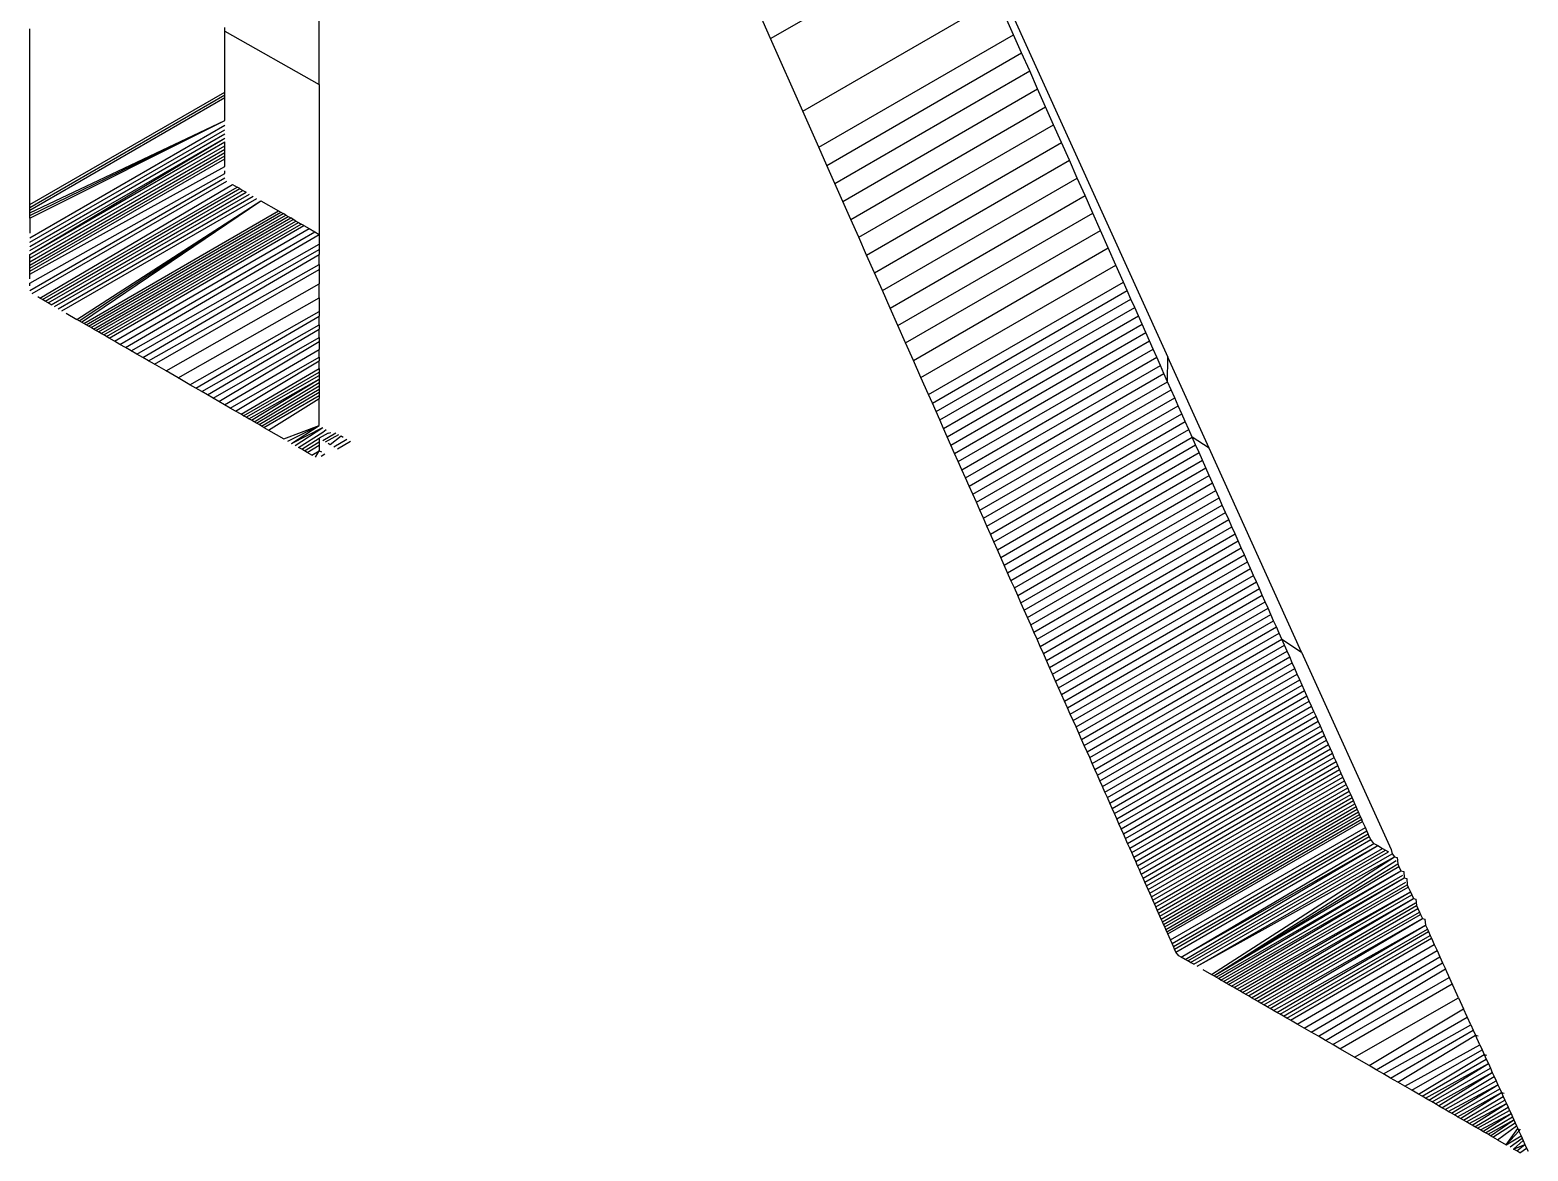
# Model space of a CAD drawing. Header units: millimetres. Extents: x 153 to 4750, y 92 to 3343.
# Drawn here: x 3763.31 to 3779.62, y 2529.48 to 2541.69 of the extents above; entities that cross this region are included whole.
import ezdxf

# ---------------------------------------------------------------- set-up
doc = ezdxf.new("R2010")
doc.units = ezdxf.units.MM

msp = doc.modelspace()

# ---------------------------------------------------------------- linework, layer by layer
for p, q in [((3771.491, 2547.393), (3775.699, 2538.121)), ((3766.459, 2541.091), (3766.459, 2542.724)), ((3771.373, 2541.592), (3773.494, 2542.817)), ((3771.373, 2541.592), (3771.198, 2541.987)), ((3771.724, 2540.802), (3773.845, 2542.027)), ((3774.02, 2541.632), (3773.845, 2542.027)), ((3763.308, 2541.648), (3763.308, 2541.698)), ((3763.308, 2541.599), (3763.308, 2541.648)), ((3763.308, 2541.549), (3763.308, 2541.599)), ((3765.43, 2541.672), (3765.43, 2541.712)), ((3765.43, 2541.634), (3765.43, 2541.672)), ((3765.43, 2541.672), (3766.459, 2541.091)), ((3765.43, 2541.595), (3765.43, 2541.634)), ((3765.43, 2541.557), (3765.43, 2541.595)), ((3771.724, 2540.802), (3771.373, 2541.592)), ((3771.899, 2540.408), (3774.02, 2541.632)), ((3774.107, 2541.436), (3774.02, 2541.632)), ((3763.308, 2541.501), (3763.308, 2541.549)), ((3763.308, 2541.452), (3763.308, 2541.501)), ((3763.308, 2541.404), (3763.308, 2541.452)), ((3765.43, 2541.52), (3765.43, 2541.557)), ((3765.43, 2541.482), (3765.43, 2541.52)), ((3765.43, 2541.446), (3765.43, 2541.482)), ((3765.43, 2541.409), (3765.43, 2541.446)), ((3771.986, 2540.211), (3774.107, 2541.436)), ((3774.195, 2541.239), (3774.107, 2541.436)), ((3763.308, 2541.357), (3763.308, 2541.404)), ((3763.308, 2541.31), (3763.308, 2541.357)), ((3763.308, 2541.263), (3763.308, 2541.31)), ((3763.308, 2541.216), (3763.308, 2541.263)), ((3765.43, 2541.374), (3765.43, 2541.409)), ((3765.43, 2541.338), (3765.43, 2541.374)), ((3765.43, 2541.303), (3765.43, 2541.338)), ((3765.43, 2541.269), (3765.43, 2541.303)), ((3765.43, 2541.234), (3765.43, 2541.269)), ((3763.308, 2541.17), (3763.308, 2541.216)), ((3763.308, 2541.125), (3763.308, 2541.17)), ((3763.308, 2541.079), (3763.308, 2541.125)), ((3765.43, 2541.201), (3765.43, 2541.234)), ((3765.43, 2541.168), (3765.43, 2541.201)), ((3765.43, 2541.135), (3765.43, 2541.168)), ((3765.43, 2541.102), (3765.43, 2541.135)), ((3765.43, 2541.071), (3765.43, 2541.102)), ((3766.459, 2541.091), (3766.459, 2539.458)), ((3772.073, 2540.014), (3774.195, 2541.239)), ((3774.281, 2541.043), (3774.195, 2541.239)), ((3763.308, 2541.034), (3763.308, 2541.079)), ((3763.308, 2540.99), (3763.308, 2541.034)), ((3763.308, 2539.783), (3765.43, 2541.008)), ((3763.308, 2540.946), (3763.308, 2540.99)), ((3763.308, 2539.753), (3765.43, 2540.978)), ((3763.308, 2539.723), (3765.43, 2540.948)), ((3763.308, 2540.902), (3763.308, 2540.946)), ((3765.43, 2541.039), (3765.43, 2541.071)), ((3765.43, 2541.008), (3765.43, 2541.039)), ((3765.43, 2540.978), (3765.43, 2541.008)), ((3765.43, 2540.948), (3765.43, 2540.978)), ((3765.43, 2540.698), (3765.43, 2540.948)), ((3772.16, 2539.818), (3774.281, 2541.043)), ((3774.368, 2540.848), (3774.281, 2541.043)), ((3763.308, 2540.859), (3763.308, 2540.902)), ((3763.308, 2540.816), (3763.308, 2540.859)), ((3763.308, 2540.773), (3763.308, 2540.816)), ((3763.308, 2540.731), (3763.308, 2540.773)), ((3771.899, 2540.408), (3771.724, 2540.802)), ((3772.247, 2539.623), (3774.368, 2540.848)), ((3774.455, 2540.653), (3774.368, 2540.848)), ((3763.308, 2540.689), (3763.308, 2540.731)), ((3763.308, 2539.635), (3765.43, 2540.698)), ((3763.308, 2539.664), (3765.43, 2540.698)), ((3763.308, 2539.693), (3765.43, 2540.698)), ((3763.308, 2540.648), (3763.308, 2540.689)), ((3763.308, 2540.607), (3763.308, 2540.648)), ((3763.308, 2539.423), (3765.43, 2540.648)), ((3763.308, 2540.567), (3763.308, 2540.607)), ((3772.333, 2539.428), (3774.455, 2540.653)), ((3774.541, 2540.459), (3774.455, 2540.653)), ((3763.308, 2539.374), (3765.43, 2540.599)), ((3763.308, 2540.527), (3763.308, 2540.567)), ((3763.308, 2539.328), (3765.43, 2540.553)), ((3763.308, 2540.487), (3763.308, 2540.527)), ((3763.308, 2539.283), (3765.43, 2540.508)), ((3763.308, 2539.241), (3765.43, 2540.508)), ((3763.308, 2540.448), (3763.308, 2540.487)), ((3763.308, 2539.241), (3765.43, 2540.466)), ((3763.308, 2540.409), (3763.308, 2540.448)), ((3765.43, 2540.425), (3765.43, 2540.466)), ((3772.419, 2539.234), (3774.541, 2540.459)), ((3774.627, 2540.266), (3774.541, 2540.459)), ((3763.308, 2539.2), (3765.43, 2540.425)), ((3763.308, 2540.37), (3763.308, 2540.409)), ((3763.308, 2539.162), (3765.43, 2540.387)), ((3763.308, 2540.332), (3763.308, 2540.37)), ((3763.308, 2539.125), (3765.43, 2540.35)), ((3763.308, 2540.295), (3763.308, 2540.332)), ((3763.308, 2539.091), (3765.43, 2540.316)), ((3763.308, 2540.258), (3763.308, 2540.295)), ((3763.308, 2539.058), (3765.43, 2540.283)), ((3765.43, 2540.387), (3765.43, 2540.425)), ((3765.43, 2540.35), (3765.43, 2540.387)), ((3765.43, 2540.316), (3765.43, 2540.35)), ((3765.43, 2540.283), (3765.43, 2540.316)), ((3765.43, 2540.198), (3765.43, 2540.283)), ((3771.986, 2540.211), (3771.899, 2540.408)), ((3763.308, 2540.221), (3763.308, 2540.258)), ((3763.308, 2540.185), (3763.308, 2540.221)), ((3763.308, 2539.028), (3765.43, 2540.198)), ((3763.308, 2540.149), (3763.308, 2540.185)), ((3763.308, 2540.113), (3763.308, 2540.149)), ((3763.308, 2538.928), (3765.43, 2540.123)), ((3763.308, 2540.078), (3763.308, 2540.113)), ((3765.43, 2540.123), (3765.43, 2540.152)), ((3772.073, 2540.014), (3771.986, 2540.211)), ((3772.505, 2539.041), (3774.627, 2540.266)), ((3774.712, 2540.073), (3774.627, 2540.266)), ((3763.308, 2540.044), (3763.308, 2540.078)), ((3763.308, 2538.85), (3765.43, 2540.075)), ((3763.308, 2540.01), (3763.308, 2540.044)), ((3763.308, 2539.976), (3763.308, 2540.01)), ((3763.308, 2539.943), (3763.308, 2539.976)), ((3763.331, 2538.815), (3765.452, 2540.04)), ((3763.417, 2538.765), (3765.514, 2540.004)), ((3763.444, 2538.75), (3765.565, 2539.975)), ((3763.473, 2538.733), (3765.595, 2539.958)), ((3765.514, 2540.004), (3765.565, 2539.975)), ((3765.595, 2539.958), (3765.565, 2539.975)), ((3765.595, 2539.958), (3765.627, 2539.939)), ((3772.16, 2539.818), (3772.073, 2540.014)), ((3772.591, 2538.848), (3774.712, 2540.073)), ((3774.797, 2539.881), (3774.712, 2540.073)), ((3763.308, 2539.91), (3763.308, 2539.943)), ((3763.308, 2539.878), (3763.308, 2539.91)), ((3763.308, 2539.846), (3763.308, 2539.878)), ((3763.308, 2539.814), (3763.308, 2539.846)), ((3763.308, 2539.783), (3763.308, 2539.814)), ((3763.505, 2538.714), (3765.627, 2539.939)), ((3763.54, 2538.694), (3765.661, 2539.919)), ((3763.577, 2538.673), (3765.698, 2539.898)), ((3763.616, 2538.65), (3765.737, 2539.875)), ((3763.657, 2538.626), (3765.779, 2539.851)), ((3763.818, 2538.534), (3765.822, 2539.826)), ((3763.843, 2538.519), (3765.822, 2539.826)), ((3763.868, 2538.505), (3765.822, 2539.826)), ((3765.627, 2539.939), (3765.661, 2539.919)), ((3765.822, 2539.826), (3766.015, 2539.715)), ((3772.247, 2539.623), (3772.16, 2539.818)), ((3772.676, 2538.657), (3774.797, 2539.881)), ((3774.882, 2539.691), (3774.797, 2539.881)), ((3763.308, 2539.753), (3763.308, 2539.783)), ((3763.308, 2539.723), (3763.308, 2539.753)), ((3763.308, 2539.693), (3763.308, 2539.723)), ((3763.308, 2539.664), (3763.308, 2539.693)), ((3763.308, 2539.635), (3763.308, 2539.664)), ((3763.308, 2539.635), (3763.308, 2539.473)), ((3763.894, 2538.49), (3766.015, 2539.715)), ((3763.92, 2538.475), (3766.041, 2539.7)), ((3763.946, 2538.46), (3766.067, 2539.685)), ((3763.973, 2538.444), (3766.094, 2539.669)), ((3764, 2538.429), (3766.121, 2539.654)), ((3764.027, 2538.413), (3766.149, 2539.638)), ((3764.055, 2538.397), (3766.176, 2539.622)), ((3766.015, 2539.715), (3766.041, 2539.7)), ((3766.041, 2539.7), (3766.067, 2539.685)), ((3766.094, 2539.669), (3766.067, 2539.685)), ((3766.094, 2539.669), (3766.121, 2539.654)), ((3766.121, 2539.654), (3766.149, 2539.638)), ((3766.176, 2539.622), (3766.149, 2539.638)), ((3766.204, 2539.605), (3766.176, 2539.622)), ((3772.333, 2539.428), (3772.247, 2539.623)), ((3772.76, 2538.466), (3774.882, 2539.691)), ((3774.966, 2539.501), (3774.882, 2539.691)), ((3764.083, 2538.381), (3766.204, 2539.605)), ((3764.112, 2538.364), (3766.233, 2539.589)), ((3764.14, 2538.348), (3766.262, 2539.572)), ((3764.169, 2538.331), (3766.291, 2539.556)), ((3764.228, 2538.297), (3766.349, 2539.522)), ((3764.288, 2538.262), (3766.409, 2539.487)), ((3764.349, 2538.227), (3766.459, 2539.458)), ((3766.204, 2539.605), (3766.233, 2539.589)), ((3766.233, 2539.589), (3766.262, 2539.572)), ((3766.291, 2539.556), (3766.262, 2539.572)), ((3766.291, 2539.556), (3766.349, 2539.522)), ((3766.349, 2539.522), (3766.409, 2539.487)), ((3766.409, 2539.487), (3766.459, 2539.458)), ((3766.459, 2539.458), (3766.459, 2539.352)), ((3772.844, 2538.277), (3774.966, 2539.501)), ((3775.049, 2539.313), (3774.966, 2539.501)), ((3764.41, 2538.192), (3766.459, 2539.352)), ((3764.473, 2538.156), (3766.459, 2539.296)), ((3766.459, 2539.352), (3766.459, 2539.296)), ((3766.459, 2539.296), (3766.459, 2539.241)), ((3772.419, 2539.234), (3772.333, 2539.428)), ((3772.928, 2538.088), (3775.049, 2539.313)), ((3775.132, 2539.126), (3775.049, 2539.313)), ((3763.308, 2539.2), (3763.308, 2539.241)), ((3763.308, 2539.162), (3763.308, 2539.2)), ((3763.308, 2539.125), (3763.308, 2539.162)), ((3764.536, 2538.119), (3766.459, 2539.241)), ((3764.599, 2538.083), (3766.459, 2539.132)), ((3766.459, 2539.132), (3766.459, 2539.241)), ((3766.459, 2539.132), (3766.459, 2539.078)), ((3772.505, 2539.041), (3772.419, 2539.234)), ((3763.308, 2539.091), (3763.308, 2539.125)), ((3763.308, 2539.058), (3763.308, 2539.091)), ((3763.308, 2539.028), (3763.308, 2539.058)), ((3763.308, 2538.974), (3763.308, 2539.028)), ((3764.663, 2538.046), (3766.459, 2539.078)), ((3766.459, 2539.078), (3766.459, 2538.92)), ((3772.591, 2538.848), (3772.505, 2539.041)), ((3773.011, 2537.901), (3775.132, 2539.126)), ((3775.215, 2538.94), (3775.132, 2539.126)), ((3763.308, 2538.899), (3763.308, 2538.928)), ((3764.791, 2537.972), (3766.459, 2538.92)), ((3766.459, 2538.767), (3766.459, 2538.92)), ((3772.676, 2538.657), (3772.591, 2538.848)), ((3773.094, 2537.715), (3775.215, 2538.94)), ((3773.135, 2537.622), (3775.256, 2538.847)), ((3775.256, 2538.847), (3775.215, 2538.94)), ((3775.297, 2538.755), (3775.256, 2538.847)), ((3763.417, 2538.765), (3763.393, 2538.779)), ((3763.444, 2538.75), (3763.417, 2538.765)), ((3763.473, 2538.733), (3763.444, 2538.75)), ((3763.505, 2538.714), (3763.473, 2538.733)), ((3763.54, 2538.694), (3763.505, 2538.714)), ((3764.921, 2537.897), (3766.459, 2538.767)), ((3766.459, 2538.767), (3766.459, 2538.619)), ((3772.76, 2538.466), (3772.676, 2538.657)), ((3773.175, 2537.53), (3775.297, 2538.755)), ((3773.216, 2537.439), (3775.338, 2538.663)), ((3775.338, 2538.663), (3775.297, 2538.755)), ((3775.378, 2538.572), (3775.338, 2538.663)), ((3763.701, 2538.601), (3763.818, 2538.534)), ((3763.843, 2538.519), (3763.818, 2538.534)), ((3763.868, 2538.505), (3763.843, 2538.519)), ((3763.894, 2538.49), (3763.868, 2538.505)), ((3763.92, 2538.475), (3763.894, 2538.49)), ((3765.05, 2537.823), (3766.459, 2538.619)), ((3765.114, 2537.786), (3766.459, 2538.57)), ((3766.459, 2538.619), (3766.459, 2538.57)), ((3766.459, 2538.476), (3766.459, 2538.57)), ((3773.257, 2537.347), (3775.378, 2538.572)), ((3773.297, 2537.256), (3775.418, 2538.481)), ((3775.418, 2538.481), (3775.378, 2538.572)), ((3775.459, 2538.39), (3775.418, 2538.481)), ((3763.946, 2538.46), (3763.92, 2538.475)), ((3763.973, 2538.444), (3763.946, 2538.46)), ((3764, 2538.429), (3763.973, 2538.444)), ((3764.027, 2538.413), (3764, 2538.429)), ((3764.055, 2538.397), (3764.027, 2538.413)), ((3764.083, 2538.381), (3764.055, 2538.397)), ((3764.112, 2538.364), (3764.083, 2538.381)), ((3764.14, 2538.348), (3764.112, 2538.364)), ((3764.169, 2538.331), (3764.14, 2538.348)), ((3764.228, 2538.297), (3764.169, 2538.331)), ((3765.178, 2537.749), (3766.459, 2538.476)), ((3765.241, 2537.712), (3766.459, 2538.429)), ((3765.304, 2537.676), (3766.459, 2538.338)), ((3766.459, 2538.476), (3766.459, 2538.429)), ((3766.459, 2538.338), (3766.459, 2538.429)), ((3766.459, 2538.338), (3766.459, 2538.294)), ((3772.844, 2538.277), (3772.76, 2538.466)), ((3773.337, 2537.165), (3775.459, 2538.39)), ((3775.499, 2538.3), (3775.459, 2538.39)), ((3764.288, 2538.262), (3764.228, 2538.297)), ((3764.349, 2538.227), (3764.288, 2538.262)), ((3764.41, 2538.192), (3764.349, 2538.227)), ((3764.473, 2538.156), (3764.41, 2538.192)), ((3764.536, 2538.119), (3764.473, 2538.156)), ((3765.366, 2537.64), (3766.459, 2538.294)), ((3765.427, 2537.604), (3766.459, 2538.207)), ((3766.459, 2538.294), (3766.459, 2538.207)), ((3766.459, 2538.122), (3766.459, 2538.207)), ((3772.928, 2538.088), (3772.844, 2538.277)), ((3773.377, 2537.075), (3775.499, 2538.3)), ((3773.417, 2536.985), (3775.539, 2538.21)), ((3775.539, 2538.21), (3775.499, 2538.3)), ((3775.578, 2538.121), (3775.539, 2538.21)), ((3764.599, 2538.083), (3764.536, 2538.119)), ((3764.663, 2538.046), (3764.599, 2538.083)), ((3764.791, 2537.972), (3764.663, 2538.046)), ((3765.488, 2537.569), (3766.459, 2538.122)), ((3765.548, 2537.535), (3766.459, 2538.081)), ((3765.607, 2537.501), (3766.459, 2538)), ((3766.459, 2538.122), (3766.459, 2538.081)), ((3766.459, 2538), (3766.459, 2538.081)), ((3766.459, 2538), (3766.459, 2537.961)), ((3773.011, 2537.901), (3772.928, 2538.088)), ((3773.457, 2536.896), (3775.578, 2538.121)), ((3773.496, 2536.807), (3775.618, 2538.032)), ((3775.618, 2538.032), (3775.578, 2538.121)), ((3775.657, 2537.943), (3775.618, 2538.032)), ((3775.696, 2537.855), (3775.699, 2538.121)), ((3776.149, 2537.13), (3775.699, 2538.121)), ((3764.921, 2537.897), (3764.791, 2537.972)), ((3765.05, 2537.823), (3764.921, 2537.897)), ((3765.635, 2537.484), (3766.459, 2537.961)), ((3765.664, 2537.468), (3766.459, 2537.922)), ((3765.692, 2537.452), (3766.459, 2537.884)), ((3765.72, 2537.435), (3766.459, 2537.884)), ((3765.748, 2537.419), (3766.459, 2537.847)), ((3766.459, 2537.961), (3766.459, 2537.922)), ((3766.459, 2537.922), (3766.459, 2537.884)), ((3766.459, 2537.884), (3766.459, 2537.847)), ((3766.459, 2537.847), (3766.459, 2537.81)), ((3773.094, 2537.715), (3773.011, 2537.901)), ((3773.536, 2536.718), (3775.657, 2537.943)), ((3773.575, 2536.63), (3775.696, 2537.855)), ((3775.696, 2537.855), (3775.657, 2537.943)), ((3775.735, 2537.767), (3775.696, 2537.855)), ((3765.114, 2537.786), (3765.05, 2537.823)), ((3765.178, 2537.749), (3765.114, 2537.786)), ((3765.241, 2537.712), (3765.178, 2537.749)), ((3765.304, 2537.676), (3765.241, 2537.712)), ((3765.366, 2537.64), (3765.304, 2537.676)), ((3765.776, 2537.404), (3766.459, 2537.81)), ((3765.803, 2537.388), (3766.459, 2537.775)), ((3765.829, 2537.373), (3766.459, 2537.74)), ((3765.855, 2537.357), (3766.459, 2537.705)), ((3765.907, 2537.328), (3766.459, 2537.672)), ((3766.459, 2537.81), (3766.459, 2537.775)), ((3766.459, 2537.775), (3766.459, 2537.74)), ((3766.459, 2537.74), (3766.459, 2537.705)), ((3766.459, 2537.705), (3766.459, 2537.672)), ((3766.459, 2537.378), (3766.459, 2537.672)), ((3773.135, 2537.622), (3773.094, 2537.715)), ((3773.614, 2536.542), (3775.735, 2537.767)), ((3773.653, 2536.455), (3775.774, 2537.68)), ((3775.774, 2537.68), (3775.735, 2537.767)), ((3775.812, 2537.593), (3775.774, 2537.68)), ((3765.427, 2537.604), (3765.366, 2537.64)), ((3765.488, 2537.569), (3765.427, 2537.604)), ((3765.548, 2537.535), (3765.488, 2537.569)), ((3765.607, 2537.501), (3765.548, 2537.535)), ((3765.635, 2537.484), (3765.607, 2537.501)), ((3773.175, 2537.53), (3773.135, 2537.622)), ((3773.216, 2537.439), (3773.175, 2537.53)), ((3773.691, 2536.368), (3775.812, 2537.593)), ((3773.729, 2536.282), (3775.851, 2537.507)), ((3775.851, 2537.507), (3775.812, 2537.593)), ((3775.889, 2537.421), (3775.851, 2537.507)), ((3765.664, 2537.468), (3765.635, 2537.484)), ((3765.692, 2537.452), (3765.664, 2537.468)), ((3765.72, 2537.435), (3765.692, 2537.452)), ((3765.748, 2537.419), (3765.72, 2537.435)), ((3765.776, 2537.404), (3765.748, 2537.419)), ((3765.803, 2537.388), (3765.776, 2537.404)), ((3765.829, 2537.373), (3765.803, 2537.388)), ((3765.855, 2537.357), (3765.829, 2537.373)), ((3765.855, 2537.357), (3765.907, 2537.328)), ((3766.073, 2537.232), (3766.459, 2537.378)), ((3766.116, 2537.207), (3766.459, 2537.378)), ((3766.157, 2537.183), (3766.459, 2537.378)), ((3766.157, 2537.183), (3766.496, 2537.356)), ((3766.196, 2537.161), (3766.496, 2537.356)), ((3773.257, 2537.347), (3773.216, 2537.439)), ((3773.297, 2537.256), (3773.257, 2537.347)), ((3773.767, 2536.196), (3775.889, 2537.421)), ((3775.927, 2537.336), (3775.889, 2537.421)), ((3765.907, 2537.328), (3766.073, 2537.232)), ((3766.233, 2537.14), (3766.499, 2537.305)), ((3766.267, 2537.12), (3766.459, 2537.24)), ((3766.299, 2537.102), (3766.459, 2537.201)), ((3766.557, 2537.296), (3766.459, 2537.24)), ((3766.459, 2537.24), (3766.459, 2537.201)), ((3766.459, 2537.201), (3766.459, 2537.165)), ((3766.499, 2537.305), (3766.534, 2537.334)), ((3766.499, 2537.217), (3766.64, 2537.299)), ((3766.528, 2537.2), (3766.67, 2537.282)), ((3766.554, 2537.185), (3766.578, 2537.171)), ((3766.557, 2537.296), (3766.586, 2537.304)), ((3766.578, 2537.171), (3766.697, 2537.267)), ((3766.617, 2537.148), (3766.759, 2537.231)), ((3766.657, 2537.125), (3766.799, 2537.207)), ((3766.697, 2537.267), (3766.72, 2537.253)), ((3773.337, 2537.165), (3773.297, 2537.256)), ((3773.805, 2536.111), (3775.927, 2537.336)), ((3773.843, 2536.026), (3775.964, 2537.251)), ((3775.964, 2537.251), (3775.927, 2537.336)), ((3776.002, 2537.167), (3775.964, 2537.251)), ((3776.149, 2537.13), (3775.964, 2537.251)), ((3766.267, 2537.12), (3766.233, 2537.14)), ((3766.299, 2537.102), (3766.267, 2537.12)), ((3766.328, 2537.085), (3766.299, 2537.102)), ((3766.328, 2537.085), (3766.459, 2537.165)), ((3766.378, 2537.056), (3766.328, 2537.085)), ((3766.378, 2537.056), (3766.459, 2537.104)), ((3766.417, 2537.033), (3766.459, 2537.104)), ((3766.459, 2537.165), (3766.459, 2537.104)), ((3766.459, 2537.104), (3766.482, 2537.091)), ((3766.481, 2537.045), (3766.521, 2537.069)), ((3773.377, 2537.075), (3773.337, 2537.165)), ((3773.417, 2536.985), (3773.377, 2537.075)), ((3773.88, 2535.942), (3776.002, 2537.167)), ((3773.917, 2535.858), (3776.039, 2537.083)), ((3776.039, 2537.083), (3776.002, 2537.167)), ((3776.076, 2537), (3776.039, 2537.083)), ((3777.156, 2534.911), (3776.149, 2537.13)), ((3773.457, 2536.896), (3773.417, 2536.985)), ((3773.496, 2536.807), (3773.457, 2536.896)), ((3773.954, 2535.775), (3776.076, 2537)), ((3773.991, 2535.692), (3776.112, 2536.917)), ((3776.112, 2536.917), (3776.076, 2537)), ((3776.149, 2536.835), (3776.112, 2536.917)), ((3773.536, 2536.718), (3773.496, 2536.807)), ((3773.575, 2536.63), (3773.536, 2536.718)), ((3774.028, 2535.61), (3776.149, 2536.835)), ((3774.064, 2535.528), (3776.185, 2536.753)), ((3776.185, 2536.753), (3776.149, 2536.835)), ((3776.221, 2536.672), (3776.185, 2536.753)), ((3773.614, 2536.542), (3773.575, 2536.63)), ((3773.653, 2536.455), (3773.614, 2536.542)), ((3774.1, 2535.447), (3776.221, 2536.672)), ((3774.135, 2535.367), (3776.257, 2536.592)), ((3776.257, 2536.592), (3776.221, 2536.672)), ((3776.292, 2536.512), (3776.257, 2536.592)), ((3773.691, 2536.368), (3773.653, 2536.455)), ((3773.729, 2536.282), (3773.691, 2536.368)), ((3774.171, 2535.287), (3776.292, 2536.512)), ((3774.206, 2535.208), (3776.327, 2536.432)), ((3776.327, 2536.432), (3776.292, 2536.512)), ((3776.362, 2536.354), (3776.327, 2536.432)), ((3773.767, 2536.196), (3773.729, 2536.282)), ((3773.805, 2536.111), (3773.767, 2536.196)), ((3774.241, 2535.129), (3776.362, 2536.354)), ((3774.276, 2535.051), (3776.397, 2536.276)), ((3774.31, 2534.974), (3776.431, 2536.198)), ((3776.397, 2536.276), (3776.362, 2536.354)), ((3776.431, 2536.198), (3776.397, 2536.276)), ((3776.465, 2536.122), (3776.431, 2536.198)), ((3773.843, 2536.026), (3773.805, 2536.111)), ((3774.344, 2534.897), (3776.465, 2536.122)), ((3774.378, 2534.821), (3776.499, 2536.045)), ((3776.499, 2536.045), (3776.465, 2536.122)), ((3776.533, 2535.97), (3776.499, 2536.045)), ((3773.88, 2535.942), (3773.843, 2536.026)), ((3773.917, 2535.858), (3773.88, 2535.942)), ((3774.411, 2534.745), (3776.533, 2535.97)), ((3774.444, 2534.67), (3776.566, 2535.895)), ((3776.566, 2535.895), (3776.533, 2535.97)), ((3776.599, 2535.821), (3776.566, 2535.895)), ((3773.954, 2535.775), (3773.917, 2535.858)), ((3773.991, 2535.692), (3773.954, 2535.775)), ((3774.477, 2534.596), (3776.599, 2535.821)), ((3774.51, 2534.523), (3776.631, 2535.747)), ((3776.631, 2535.747), (3776.599, 2535.821)), ((3776.664, 2535.675), (3776.631, 2535.747)), ((3774.028, 2535.61), (3773.991, 2535.692)), ((3774.064, 2535.528), (3774.028, 2535.61)), ((3774.542, 2534.45), (3776.664, 2535.675)), ((3774.574, 2534.378), (3776.696, 2535.603)), ((3776.696, 2535.603), (3776.664, 2535.675)), ((3776.727, 2535.531), (3776.696, 2535.603)), ((3774.1, 2535.447), (3774.064, 2535.528)), ((3774.135, 2535.367), (3774.1, 2535.447)), ((3774.606, 2534.306), (3776.727, 2535.531)), ((3774.637, 2534.236), (3776.759, 2535.46)), ((3774.668, 2534.166), (3776.79, 2535.391)), ((3776.759, 2535.46), (3776.727, 2535.531)), ((3776.79, 2535.391), (3776.759, 2535.46)), ((3776.82, 2535.321), (3776.79, 2535.391)), ((3774.171, 2535.287), (3774.135, 2535.367)), ((3774.206, 2535.208), (3774.171, 2535.287)), ((3774.699, 2534.097), (3776.82, 2535.321)), ((3774.729, 2534.028), (3776.851, 2535.253)), ((3776.851, 2535.253), (3776.82, 2535.321)), ((3776.881, 2535.185), (3776.851, 2535.253)), ((3774.241, 2535.129), (3774.206, 2535.208)), ((3774.276, 2535.051), (3774.241, 2535.129)), ((3774.759, 2533.96), (3776.881, 2535.185)), ((3774.789, 2533.893), (3776.911, 2535.118)), ((3776.911, 2535.118), (3776.881, 2535.185)), ((3776.94, 2535.052), (3776.911, 2535.118)), ((3774.31, 2534.974), (3774.276, 2535.051)), ((3774.344, 2534.897), (3774.31, 2534.974)), ((3774.378, 2534.821), (3774.344, 2534.897)), ((3774.819, 2533.827), (3776.94, 2535.052)), ((3774.848, 2533.762), (3776.969, 2534.987)), ((3774.876, 2533.697), (3776.998, 2534.922)), ((3776.969, 2534.987), (3776.94, 2535.052)), ((3776.94, 2535.052), (3777.156, 2534.911)), ((3776.998, 2534.922), (3776.969, 2534.987)), ((3777.026, 2534.858), (3776.998, 2534.922)), ((3777.156, 2534.911), (3778.131, 2532.762)), ((3774.411, 2534.745), (3774.378, 2534.821)), ((3774.444, 2534.67), (3774.411, 2534.745)), ((3774.905, 2533.633), (3777.026, 2534.858)), ((3774.933, 2533.57), (3777.054, 2534.795)), ((3774.96, 2533.508), (3777.081, 2534.733)), ((3777.054, 2534.795), (3777.026, 2534.858)), ((3777.081, 2534.733), (3777.054, 2534.795)), ((3777.109, 2534.672), (3777.081, 2534.733)), ((3774.477, 2534.596), (3774.444, 2534.67)), ((3774.51, 2534.523), (3774.477, 2534.596)), ((3774.987, 2533.447), (3777.109, 2534.672)), ((3775.014, 2533.386), (3777.136, 2534.611)), ((3777.136, 2534.611), (3777.109, 2534.672)), ((3777.162, 2534.551), (3777.136, 2534.611)), ((3774.542, 2534.45), (3774.51, 2534.523)), ((3774.574, 2534.378), (3774.542, 2534.45)), ((3775.041, 2533.327), (3777.162, 2534.551)), ((3775.067, 2533.268), (3777.188, 2534.493)), ((3775.092, 2533.21), (3777.214, 2534.435)), ((3777.188, 2534.493), (3777.162, 2534.551)), ((3777.214, 2534.435), (3777.188, 2534.493)), ((3777.239, 2534.378), (3777.214, 2534.435)), ((3774.606, 2534.306), (3774.574, 2534.378)), ((3774.637, 2534.236), (3774.606, 2534.306)), ((3775.118, 2533.153), (3777.239, 2534.378)), ((3775.143, 2533.097), (3777.264, 2534.321)), ((3775.167, 2533.041), (3777.289, 2534.266)), ((3777.264, 2534.321), (3777.239, 2534.378)), ((3777.289, 2534.266), (3777.264, 2534.321)), ((3777.313, 2534.212), (3777.289, 2534.266)), ((3774.668, 2534.166), (3774.637, 2534.236)), ((3774.699, 2534.097), (3774.668, 2534.166)), ((3774.729, 2534.028), (3774.699, 2534.097)), ((3775.191, 2532.987), (3777.313, 2534.212)), ((3775.215, 2532.933), (3777.336, 2534.158)), ((3775.238, 2532.881), (3777.36, 2534.106)), ((3777.336, 2534.158), (3777.313, 2534.212)), ((3777.36, 2534.106), (3777.336, 2534.158)), ((3777.383, 2534.054), (3777.36, 2534.106)), ((3774.759, 2533.96), (3774.729, 2534.028)), ((3774.789, 2533.893), (3774.759, 2533.96)), ((3775.261, 2532.829), (3777.383, 2534.054)), ((3775.284, 2532.778), (3777.405, 2534.003)), ((3775.306, 2532.729), (3777.427, 2533.953)), ((3777.405, 2534.003), (3777.383, 2534.054)), ((3777.427, 2533.953), (3777.405, 2534.003)), ((3777.449, 2533.905), (3777.427, 2533.953)), ((3774.819, 2533.827), (3774.789, 2533.893)), ((3774.848, 2533.762), (3774.819, 2533.827)), ((3774.876, 2533.697), (3774.848, 2533.762)), ((3775.328, 2532.68), (3777.449, 2533.905)), ((3775.349, 2532.632), (3777.47, 2533.857)), ((3775.37, 2532.585), (3777.491, 2533.81)), ((3775.39, 2532.539), (3777.511, 2533.764)), ((3777.47, 2533.857), (3777.449, 2533.905)), ((3777.491, 2533.81), (3777.47, 2533.857)), ((3777.511, 2533.764), (3777.491, 2533.81)), ((3777.531, 2533.719), (3777.511, 2533.764)), ((3774.905, 2533.633), (3774.876, 2533.697)), ((3774.933, 2533.57), (3774.905, 2533.633)), ((3775.41, 2532.494), (3777.531, 2533.719)), ((3775.429, 2532.451), (3777.551, 2533.675)), ((3775.448, 2532.408), (3777.57, 2533.632)), ((3775.467, 2532.366), (3777.588, 2533.591)), ((3777.551, 2533.675), (3777.531, 2533.719)), ((3777.57, 2533.632), (3777.551, 2533.675)), ((3777.588, 2533.591), (3777.57, 2533.632)), ((3777.606, 2533.55), (3777.588, 2533.591)), ((3774.96, 2533.508), (3774.933, 2533.57)), ((3774.987, 2533.447), (3774.96, 2533.508)), ((3775.014, 2533.386), (3774.987, 2533.447)), ((3775.485, 2532.325), (3777.606, 2533.55)), ((3775.503, 2532.285), (3777.624, 2533.51)), ((3775.52, 2532.246), (3777.641, 2533.471)), ((3775.537, 2532.209), (3777.658, 2533.434)), ((3777.624, 2533.51), (3777.606, 2533.55)), ((3777.641, 2533.471), (3777.624, 2533.51)), ((3777.658, 2533.434), (3777.641, 2533.471)), ((3777.674, 2533.397), (3777.658, 2533.434)), ((3775.041, 2533.327), (3775.014, 2533.386)), ((3775.067, 2533.268), (3775.041, 2533.327)), ((3775.092, 2533.21), (3775.067, 2533.268)), ((3775.553, 2532.172), (3777.674, 2533.397)), ((3775.569, 2532.137), (3777.69, 2533.361)), ((3775.584, 2532.102), (3777.705, 2533.327)), ((3775.599, 2532.069), (3777.72, 2533.294)), ((3775.613, 2532.037), (3777.734, 2533.261)), ((3777.69, 2533.361), (3777.674, 2533.397)), ((3777.705, 2533.327), (3777.69, 2533.361)), ((3777.72, 2533.294), (3777.705, 2533.327)), ((3777.734, 2533.261), (3777.72, 2533.294)), ((3777.748, 2533.23), (3777.734, 2533.261)), ((3775.118, 2533.153), (3775.092, 2533.21)), ((3775.143, 2533.097), (3775.118, 2533.153)), ((3775.167, 2533.041), (3775.143, 2533.097)), ((3775.627, 2532.005), (3777.748, 2533.23)), ((3775.64, 2531.975), (3777.762, 2533.2)), ((3775.653, 2531.947), (3777.774, 2533.171)), ((3775.665, 2531.919), (3777.787, 2533.144)), ((3775.677, 2531.892), (3777.798, 2533.117)), ((3777.762, 2533.2), (3777.748, 2533.23)), ((3777.774, 2533.171), (3777.762, 2533.2)), ((3777.787, 2533.144), (3777.774, 2533.171)), ((3777.798, 2533.117), (3777.787, 2533.144)), ((3777.81, 2533.092), (3777.798, 2533.117)), ((3775.191, 2532.987), (3775.167, 2533.041)), ((3775.215, 2532.933), (3775.191, 2532.987)), ((3775.238, 2532.881), (3775.215, 2532.933)), ((3775.688, 2531.867), (3777.81, 2533.092)), ((3775.699, 2531.843), (3777.82, 2533.067)), ((3775.728, 2531.777), (3777.85, 2533.002)), ((3775.745, 2531.739), (3777.866, 2532.964)), ((3777.82, 2533.067), (3777.81, 2533.092)), ((3777.85, 2533.002), (3777.82, 2533.067)), ((3777.866, 2532.964), (3777.85, 2533.002)), ((3777.881, 2532.931), (3777.866, 2532.964)), ((3775.261, 2532.829), (3775.238, 2532.881)), ((3775.284, 2532.778), (3775.261, 2532.829)), ((3775.306, 2532.729), (3775.284, 2532.778)), ((3775.76, 2531.706), (3777.881, 2532.931)), ((3775.772, 2531.678), (3777.893, 2532.903)), ((3775.786, 2531.646), (3777.908, 2532.871)), ((3775.843, 2531.591), (3777.941, 2532.829)), ((3775.843, 2531.591), (3777.985, 2532.804)), ((3775.888, 2531.565), (3777.985, 2532.804)), ((3775.915, 2531.549), (3778.037, 2532.774)), ((3777.893, 2532.903), (3777.881, 2532.931)), ((3777.908, 2532.871), (3777.893, 2532.903)), ((3777.941, 2532.829), (3777.908, 2532.871)), ((3777.941, 2532.829), (3777.985, 2532.804)), ((3777.985, 2532.804), (3778.037, 2532.774)), ((3778.037, 2532.774), (3778.068, 2532.756)), ((3775.328, 2532.68), (3775.306, 2532.729)), ((3775.349, 2532.632), (3775.328, 2532.68)), ((3775.37, 2532.585), (3775.349, 2532.632)), ((3775.946, 2531.531), (3778.068, 2532.756)), ((3775.981, 2531.512), (3778.102, 2532.736)), ((3776.018, 2531.49), (3778.14, 2532.715)), ((3776.018, 2531.49), (3778.167, 2532.684)), ((3776.174, 2531.4), (3778.167, 2532.684)), ((3776.199, 2531.386), (3778.185, 2532.643)), ((3778.068, 2532.756), (3778.102, 2532.736)), ((3778.131, 2532.762), (3778.14, 2532.715)), ((3778.14, 2532.715), (3778.167, 2532.684)), ((3778.167, 2532.684), (3778.197, 2532.676)), ((3778.197, 2532.676), (3778.202, 2532.606)), ((3775.39, 2532.539), (3775.37, 2532.585)), ((3775.41, 2532.494), (3775.39, 2532.539)), ((3775.429, 2532.451), (3775.41, 2532.494)), ((3775.448, 2532.408), (3775.429, 2532.451)), ((3776.199, 2531.386), (3778.202, 2532.606)), ((3776.199, 2531.386), (3778.214, 2532.578)), ((3776.224, 2531.371), (3778.237, 2532.529)), ((3776.25, 2531.356), (3778.237, 2532.529)), ((3776.277, 2531.34), (3778.257, 2532.484)), ((3776.305, 2531.324), (3778.272, 2532.452)), ((3776.333, 2531.308), (3778.272, 2532.452)), ((3778.202, 2532.606), (3778.214, 2532.578)), ((3778.214, 2532.578), (3778.237, 2532.529)), ((3778.237, 2532.529), (3778.268, 2532.521)), ((3778.268, 2532.521), (3778.272, 2532.452)), ((3778.272, 2532.452), (3778.301, 2532.445)), ((3778.301, 2532.445), (3778.306, 2532.377)), ((3775.467, 2532.366), (3775.448, 2532.408)), ((3775.485, 2532.325), (3775.467, 2532.366)), ((3775.503, 2532.285), (3775.485, 2532.325)), ((3775.52, 2532.246), (3775.503, 2532.285)), ((3776.361, 2531.292), (3778.292, 2532.407)), ((3776.391, 2531.275), (3778.306, 2532.377)), ((3776.42, 2531.258), (3778.317, 2532.353)), ((3776.451, 2531.24), (3778.34, 2532.302)), ((3776.482, 2531.222), (3778.34, 2532.302)), ((3778.306, 2532.377), (3778.317, 2532.353)), ((3778.317, 2532.353), (3778.34, 2532.302)), ((3778.34, 2532.302), (3778.355, 2532.268)), ((3775.537, 2532.209), (3775.52, 2532.246)), ((3775.553, 2532.172), (3775.537, 2532.209)), ((3775.569, 2532.137), (3775.553, 2532.172)), ((3775.584, 2532.102), (3775.569, 2532.137)), ((3776.513, 2531.204), (3778.355, 2532.268)), ((3776.545, 2531.186), (3778.374, 2532.228)), ((3776.577, 2531.167), (3778.374, 2532.228)), ((3776.61, 2531.148), (3778.395, 2532.18)), ((3776.643, 2531.129), (3778.407, 2532.154)), ((3776.676, 2531.11), (3778.423, 2532.118)), ((3778.355, 2532.268), (3778.374, 2532.228)), ((3778.374, 2532.228), (3778.401, 2532.221)), ((3778.401, 2532.221), (3778.407, 2532.154)), ((3778.407, 2532.154), (3778.423, 2532.118)), ((3778.423, 2532.118), (3778.44, 2532.081)), ((3775.599, 2532.069), (3775.584, 2532.102)), ((3775.613, 2532.037), (3775.599, 2532.069)), ((3775.627, 2532.005), (3775.613, 2532.037)), ((3775.64, 2531.975), (3775.627, 2532.005)), ((3775.653, 2531.947), (3775.64, 2531.975)), ((3776.71, 2531.09), (3778.44, 2532.081)), ((3776.745, 2531.07), (3778.452, 2532.056)), ((3776.78, 2531.05), (3778.473, 2532.009)), ((3776.815, 2531.03), (3778.473, 2532.009)), ((3778.44, 2532.081), (3778.452, 2532.056)), ((3778.452, 2532.056), (3778.473, 2532.009)), ((3778.473, 2532.009), (3778.499, 2532.003)), ((3778.499, 2532.003), (3778.505, 2531.938)), ((3775.665, 2531.919), (3775.653, 2531.947)), ((3775.677, 2531.892), (3775.665, 2531.919)), ((3775.688, 2531.867), (3775.677, 2531.892)), ((3775.699, 2531.843), (3775.688, 2531.867)), ((3775.728, 2531.777), (3775.699, 2531.843)), ((3776.85, 2531.009), (3778.505, 2531.938)), ((3776.886, 2530.989), (3778.505, 2531.938)), ((3776.922, 2530.968), (3778.525, 2531.893)), ((3776.959, 2530.947), (3778.537, 2531.868)), ((3776.996, 2530.926), (3778.556, 2531.826)), ((3777.033, 2530.904), (3778.569, 2531.798)), ((3778.505, 2531.938), (3778.525, 2531.893)), ((3778.525, 2531.893), (3778.537, 2531.868)), ((3778.537, 2531.868), (3778.556, 2531.826)), ((3778.556, 2531.826), (3778.569, 2531.798)), ((3778.569, 2531.798), (3778.6, 2531.729)), ((3775.745, 2531.739), (3775.728, 2531.777)), ((3775.76, 2531.706), (3775.745, 2531.739)), ((3775.772, 2531.678), (3775.76, 2531.706)), ((3775.786, 2531.646), (3775.772, 2531.678)), ((3775.82, 2531.605), (3775.786, 2531.646)), ((3777.108, 2530.861), (3778.6, 2531.729)), ((3777.184, 2530.817), (3778.631, 2531.661)), ((3778.6, 2531.729), (3778.631, 2531.661)), ((3778.631, 2531.661), (3778.661, 2531.594)), ((3775.843, 2531.591), (3775.82, 2531.605)), ((3775.888, 2531.565), (3775.843, 2531.591)), ((3775.915, 2531.549), (3775.888, 2531.565)), ((3775.946, 2531.531), (3775.915, 2531.549)), ((3775.981, 2531.512), (3775.946, 2531.531)), ((3777.26, 2530.773), (3778.661, 2531.594)), ((3777.338, 2530.728), (3778.691, 2531.527)), ((3778.661, 2531.594), (3778.691, 2531.527)), ((3778.691, 2531.527), (3778.721, 2531.462)), ((3776.081, 2531.454), (3776.174, 2531.4)), ((3776.199, 2531.386), (3776.174, 2531.4)), ((3776.224, 2531.371), (3776.199, 2531.386)), ((3776.25, 2531.356), (3776.224, 2531.371)), ((3776.277, 2531.34), (3776.25, 2531.356)), ((3776.305, 2531.324), (3776.277, 2531.34)), ((3776.333, 2531.308), (3776.305, 2531.324)), ((3776.361, 2531.292), (3776.333, 2531.308)), ((3777.416, 2530.683), (3778.721, 2531.462)), ((3777.494, 2530.638), (3778.763, 2531.37)), ((3778.865, 2531.146), (3778.721, 2531.462)), ((3776.391, 2531.275), (3776.361, 2531.292)), ((3776.42, 2531.258), (3776.391, 2531.275)), ((3776.451, 2531.24), (3776.42, 2531.258)), ((3776.482, 2531.222), (3776.451, 2531.24)), ((3776.513, 2531.204), (3776.482, 2531.222)), ((3776.545, 2531.186), (3776.513, 2531.204)), ((3776.577, 2531.167), (3776.545, 2531.186)), ((3776.61, 2531.148), (3776.577, 2531.167)), ((3776.643, 2531.129), (3776.61, 2531.148)), ((3777.573, 2530.592), (3778.796, 2531.298)), ((3777.732, 2530.501), (3778.865, 2531.146)), ((3778.865, 2531.146), (3778.919, 2531.026)), ((3776.676, 2531.11), (3776.643, 2531.129)), ((3776.71, 2531.09), (3776.676, 2531.11)), ((3776.745, 2531.07), (3776.71, 2531.09)), ((3776.78, 2531.05), (3776.745, 2531.07)), ((3776.815, 2531.03), (3776.78, 2531.05)), ((3776.85, 2531.009), (3776.815, 2531.03)), ((3776.886, 2530.989), (3776.85, 2531.009)), ((3776.922, 2530.968), (3776.886, 2530.989)), ((3777.89, 2530.409), (3778.919, 2531.026)), ((3778.998, 2530.852), (3778.919, 2531.026)), ((3776.959, 2530.947), (3776.922, 2530.968)), ((3776.996, 2530.926), (3776.959, 2530.947)), ((3777.033, 2530.904), (3776.996, 2530.926)), ((3777.108, 2530.861), (3777.033, 2530.904)), ((3777.184, 2530.817), (3777.108, 2530.861)), ((3777.26, 2530.773), (3777.184, 2530.817)), ((3777.969, 2530.364), (3778.96, 2530.936)), ((3778.047, 2530.318), (3778.998, 2530.852)), ((3778.998, 2530.852), (3779.023, 2530.796)), ((3777.338, 2530.728), (3777.26, 2530.773)), ((3777.416, 2530.683), (3777.338, 2530.728)), ((3777.494, 2530.638), (3777.416, 2530.683)), ((3778.125, 2530.273), (3779.023, 2530.796)), ((3778.203, 2530.229), (3779.048, 2530.741)), ((3779.023, 2530.796), (3779.048, 2530.741)), ((3779.048, 2530.741), (3779.078, 2530.734)), ((3779.097, 2530.634), (3779.048, 2530.741)), ((3777.573, 2530.592), (3777.494, 2530.638)), ((3777.732, 2530.501), (3777.573, 2530.592)), ((3777.89, 2530.409), (3777.732, 2530.501)), ((3778.279, 2530.184), (3779.097, 2530.634)), ((3778.355, 2530.141), (3779.121, 2530.582)), ((3778.43, 2530.097), (3779.144, 2530.53)), ((3779.097, 2530.634), (3779.121, 2530.582)), ((3779.121, 2530.582), (3779.144, 2530.53)), ((3779.144, 2530.53), (3779.167, 2530.48)), ((3779.144, 2530.53), (3779.169, 2530.524)), ((3777.969, 2530.364), (3777.89, 2530.409)), ((3778.047, 2530.318), (3777.969, 2530.364)), ((3778.467, 2530.076), (3779.167, 2530.48)), ((3778.504, 2530.055), (3779.189, 2530.431)), ((3778.541, 2530.034), (3779.189, 2530.431)), ((3778.577, 2530.013), (3779.211, 2530.383)), ((3778.613, 2529.992), (3779.232, 2530.335)), ((3778.648, 2529.971), (3779.232, 2530.335)), ((3779.167, 2530.48), (3779.189, 2530.431)), ((3779.189, 2530.431), (3779.211, 2530.383)), ((3779.211, 2530.383), (3779.232, 2530.335)), ((3779.232, 2530.335), (3779.253, 2530.289)), ((3778.125, 2530.273), (3778.047, 2530.318)), ((3778.203, 2530.229), (3778.125, 2530.273)), ((3778.279, 2530.184), (3778.203, 2530.229)), ((3778.355, 2530.141), (3778.279, 2530.184)), ((3778.683, 2529.951), (3779.253, 2530.289)), ((3778.718, 2529.931), (3779.274, 2530.244)), ((3778.753, 2529.911), (3779.294, 2530.2)), ((3778.787, 2529.892), (3779.294, 2530.2)), ((3779.253, 2530.289), (3779.274, 2530.244)), ((3779.274, 2530.244), (3779.294, 2530.2)), ((3779.294, 2530.2), (3779.313, 2530.157)), ((3778.43, 2530.097), (3778.355, 2530.141)), ((3778.467, 2530.076), (3778.43, 2530.097)), ((3778.504, 2530.055), (3778.467, 2530.076)), ((3778.541, 2530.034), (3778.504, 2530.055)), ((3778.577, 2530.013), (3778.541, 2530.034)), ((3778.613, 2529.992), (3778.577, 2530.013)), ((3778.82, 2529.872), (3779.313, 2530.157)), ((3778.853, 2529.853), (3779.332, 2530.115)), ((3778.886, 2529.834), (3779.332, 2530.115)), ((3778.918, 2529.815), (3779.351, 2530.074)), ((3778.95, 2529.797), (3779.369, 2530.034)), ((3779.313, 2530.157), (3779.332, 2530.115)), ((3779.332, 2530.115), (3779.351, 2530.074)), ((3779.332, 2530.115), (3779.361, 2530.108)), ((3779.351, 2530.074), (3779.369, 2530.034)), ((3779.369, 2530.034), (3779.387, 2529.995)), ((3778.648, 2529.971), (3778.613, 2529.992)), ((3778.683, 2529.951), (3778.648, 2529.971)), ((3778.718, 2529.931), (3778.683, 2529.951)), ((3778.753, 2529.911), (3778.718, 2529.931)), ((3778.787, 2529.892), (3778.753, 2529.911)), ((3778.82, 2529.872), (3778.787, 2529.892)), ((3778.853, 2529.853), (3778.82, 2529.872)), ((3778.886, 2529.834), (3778.853, 2529.853)), ((3778.918, 2529.815), (3778.886, 2529.834)), ((3778.982, 2529.779), (3779.387, 2529.995)), ((3779.012, 2529.761), (3779.387, 2529.995)), ((3779.043, 2529.744), (3779.404, 2529.958)), ((3779.072, 2529.727), (3779.42, 2529.921)), ((3779.102, 2529.71), (3779.436, 2529.886)), ((3779.13, 2529.693), (3779.436, 2529.886)), ((3779.158, 2529.677), (3779.452, 2529.851)), ((3779.387, 2529.995), (3779.404, 2529.958)), ((3779.404, 2529.958), (3779.42, 2529.921)), ((3779.42, 2529.921), (3779.436, 2529.886)), ((3779.436, 2529.886), (3779.452, 2529.851)), ((3779.452, 2529.851), (3779.467, 2529.818)), ((3778.95, 2529.797), (3778.918, 2529.815)), ((3778.982, 2529.779), (3778.95, 2529.797)), ((3779.012, 2529.761), (3778.982, 2529.779)), ((3779.043, 2529.744), (3779.012, 2529.761)), ((3779.072, 2529.727), (3779.043, 2529.744)), ((3779.102, 2529.71), (3779.072, 2529.727)), ((3779.13, 2529.693), (3779.102, 2529.71)), ((3779.158, 2529.677), (3779.13, 2529.693)), ((3779.186, 2529.661), (3779.158, 2529.677)), ((3779.186, 2529.661), (3779.467, 2529.818)), ((3779.213, 2529.646), (3779.467, 2529.818)), ((3779.239, 2529.63), (3779.482, 2529.786)), ((3779.289, 2529.601), (3779.496, 2529.755)), ((3779.382, 2529.548), (3779.509, 2529.725)), ((3779.382, 2529.548), (3779.522, 2529.697)), ((3779.467, 2529.818), (3779.482, 2529.786)), ((3779.482, 2529.786), (3779.496, 2529.755)), ((3779.496, 2529.755), (3779.509, 2529.725)), ((3779.509, 2529.725), (3779.522, 2529.697)), ((3779.522, 2529.697), (3779.54, 2529.718)), ((3779.522, 2529.697), (3779.546, 2529.643)), ((3779.213, 2529.646), (3779.186, 2529.661)), ((3779.239, 2529.63), (3779.213, 2529.646)), ((3779.289, 2529.601), (3779.239, 2529.63)), ((3779.289, 2529.601), (3779.382, 2529.548)), ((3779.382, 2529.548), (3779.546, 2529.643)), ((3779.425, 2529.523), (3779.558, 2529.618)), ((3779.464, 2529.501), (3779.568, 2529.595)), ((3779.464, 2529.501), (3779.588, 2529.551)), ((3779.5, 2529.48), (3779.588, 2529.551)), ((3779.533, 2529.461), (3779.606, 2529.512)), ((3779.546, 2529.643), (3779.558, 2529.618)), ((3779.558, 2529.618), (3779.568, 2529.595)), ((3779.568, 2529.595), (3779.588, 2529.551)), ((3779.588, 2529.551), (3779.606, 2529.512)), ((3779.606, 2529.512), (3779.621, 2529.478)), ((3779.5, 2529.48), (3779.464, 2529.501)), ((3779.533, 2529.461), (3779.5, 2529.48))]:
    msp.add_line(p, q)

doc.saveas('drawing.dxf')
